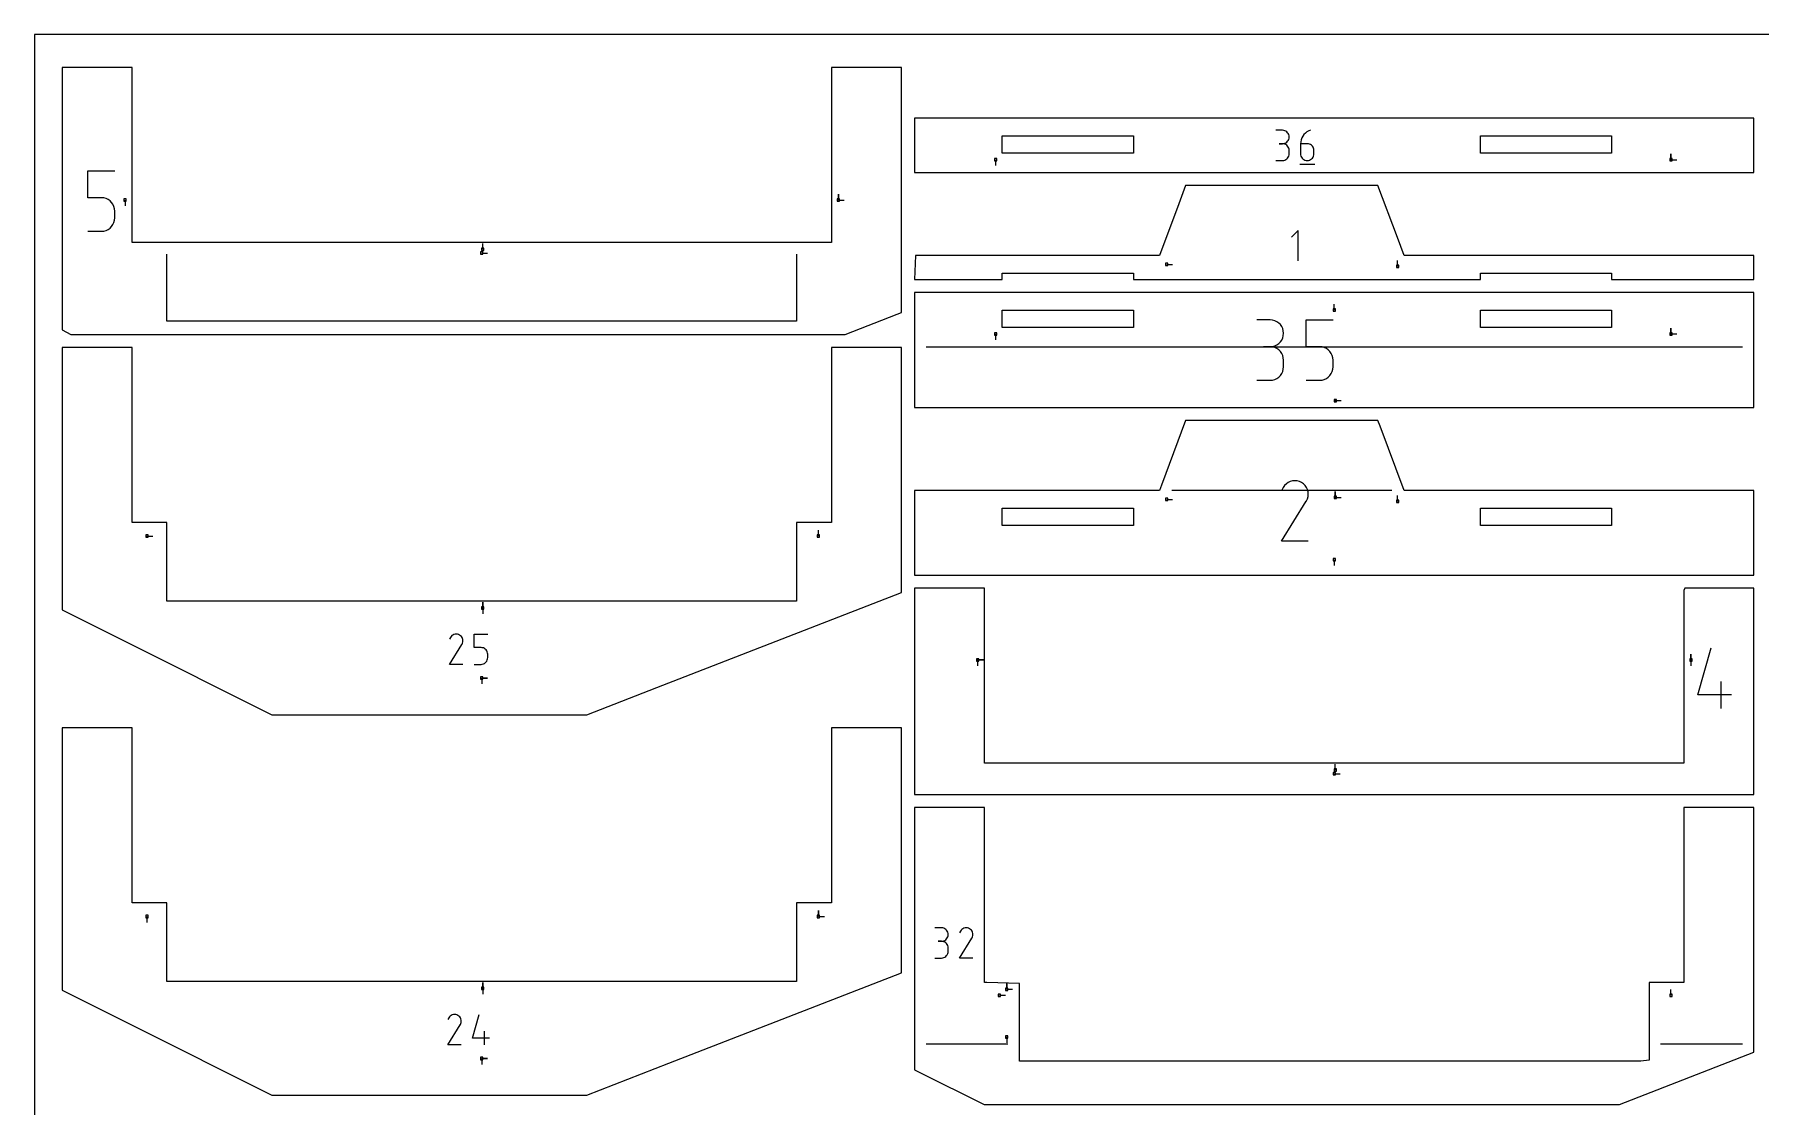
# Model space of a CAD drawing. Extents: x 0 to 800, y 0 to 1000.
# Drawn here: x 0 to 417.8, y 740.5 to 1000 of the extents above; entities that cross this region are included whole.
import ezdxf

# ---------------------------------------------------------------- set-up
doc = ezdxf.new("R2010")
doc.units = 0

msp = doc.modelspace()

# ---------------------------------------------------------------- linework, layer by layer
at = {"layer": 'annotation', "color": 1}
for p, q in [((302.11932, 976.821285), (300.49473, 976.821285)), ((302.11932, 973.572105), (301.305878, 973.572105)), ((301.305878, 973.572105), (302.11932, 973.572105)), ((302.411507, 976.795059), (302.11932, 976.821285)), ((302.11932, 973.572105), (302.411507, 973.598337)), ((302.411507, 973.545879), (302.11932, 973.572105)), ((302.11932, 973.572105), (302.11932, 973.572105)), ((302.686444, 976.71948), (302.411507, 976.795059)), ((302.411507, 973.598337), (302.686444, 973.673961)), ((302.686444, 973.470299), (302.411507, 973.545879)), ((302.939559, 976.599195), (302.686444, 976.71948)), ((302.686444, 973.673961), (302.939559, 973.794365)), ((303.16628, 976.438854), (302.939559, 976.599195)), ((302.939559, 973.794365), (303.16628, 973.954939)), ((303.362033, 976.243104), (303.16628, 976.438854)), ((303.16628, 973.954939), (303.362033, 974.151073)), ((303.522245, 976.016594), (303.362033, 976.243104)), ((303.362033, 974.151073), (303.522245, 974.378155)), ((303.642344, 975.763973), (303.522245, 976.016594)), ((303.522245, 974.378155), (303.642344, 974.631576)), ((303.717757, 975.489889), (303.642344, 975.763973)), ((303.642344, 974.631576), (303.717757, 974.906724)), ((303.743911, 975.198989), (303.717757, 975.489889)), ((303.717757, 974.906724), (303.743911, 975.198989)), ((303.743911, 975.198989), (303.743911, 975.198989)), ((306.523358, 974.066375), (306.487385, 973.571876)), ((306.487385, 973.571876), (306.487385, 971.140266)), ((308.111975, 973.571876), (306.487385, 973.571876)), ((306.628354, 974.541491), (306.523358, 974.066375)), ((306.797989, 974.991334), (306.628354, 974.541491)), ((307.027879, 975.410013), (306.797989, 974.991334)), ((307.313639, 975.791637), (307.027879, 975.410013)), ((307.650887, 976.130316), (307.313639, 975.791637)), ((308.035238, 976.420159), (307.650887, 976.130316)), ((308.462307, 976.655275), (308.035238, 976.420159)), ((308.404162, 973.5458), (308.111975, 973.571876)), ((308.679099, 973.470598), (308.404162, 973.5458)), ((308.927711, 976.829773), (308.462307, 976.655275)), ((308.927711, 976.829773), (308.927711, 976.829773)), ((232.648138, 969.704923), (232.648138, 968.276173)), ((300.49473, 969.51407), (302.11932, 969.51407)), ((302.11932, 969.51407), (302.411507, 969.540282)), ((302.11932, 969.51407), (302.11932, 969.51407)), ((302.411507, 969.540282), (302.686444, 969.615823)), ((302.939559, 973.350015), (302.686444, 973.470299)), ((302.686444, 969.615823), (302.939559, 969.736059)), ((303.16628, 973.189673), (302.939559, 973.350015)), ((302.939559, 969.736059), (303.16628, 969.896351)), ((303.362033, 972.993924), (303.16628, 973.189673)), ((303.16628, 969.896351), (303.362033, 970.092063)), ((303.522245, 972.767414), (303.362033, 972.993924)), ((303.362033, 970.092063), (303.522245, 970.318558)), ((303.642344, 972.514793), (303.522245, 972.767414)), ((303.522245, 970.318558), (303.642344, 970.571198)), ((303.717757, 972.240708), (303.642344, 972.514793)), ((303.642344, 970.571198), (303.717757, 970.845346)), ((303.743911, 971.949809), (303.717757, 972.240708)), ((303.717757, 970.845346), (303.743911, 971.136367)), ((303.743911, 971.136367), (303.743911, 971.949809)), ((303.743911, 971.949809), (303.743911, 971.949809)), ((306.487385, 971.140266), (306.487385, 971.140266)), ((306.487385, 971.140266), (306.513614, 970.848017)), ((306.513614, 970.848017), (306.589216, 970.572911)), ((306.589216, 970.572911), (306.70956, 970.319552)), ((306.70956, 970.319552), (306.870018, 970.092542)), ((306.870018, 970.092542), (307.06596, 969.896484)), ((307.06596, 969.896484), (307.292756, 969.735982)), ((307.292756, 969.735982), (307.545777, 969.615639)), ((307.545777, 969.615639), (307.820393, 969.540058)), ((307.820393, 969.540058), (308.111975, 969.513841)), ((308.111975, 969.513841), (308.404162, 969.540058)), ((308.111975, 969.513841), (308.111975, 969.513841)), ((308.404162, 969.540058), (308.679099, 969.615639)), ((308.932214, 973.350805), (308.679099, 973.470598)), ((308.679099, 969.615639), (308.932214, 969.735982)), ((309.158935, 973.190954), (308.932214, 973.350805)), ((308.932214, 969.735982), (309.158935, 969.896484)), ((309.354688, 972.995582), (309.158935, 973.190954)), ((309.158935, 969.896484), (309.354688, 970.092542)), ((309.5149, 972.769224), (309.354688, 972.995582)), ((309.354688, 970.092542), (309.5149, 970.319552)), ((309.634999, 972.516414), (309.5149, 972.769224)), ((309.5149, 970.319552), (309.634999, 970.572911)), ((309.710412, 972.241687), (309.634999, 972.516414)), ((309.634999, 970.572911), (309.710412, 970.848017)), ((309.736566, 971.949579), (309.710412, 972.241687)), ((309.710412, 970.848017), (309.736566, 971.140266)), ((309.736566, 971.140266), (309.736566, 971.949579)), ((309.736566, 971.949579), (309.736566, 971.949579)), ((396.160648, 969.704928), (396.160648, 971.133678)), ((396.160648, 969.704928), (396.160648, 971.133678)), ((396.160648, 971.133678), (396.160648, 969.704928)), ((396.160648, 969.704928), (397.589398, 969.704928)), ((12.932278, 960.505183), (12.932278, 967.020978)), ((12.932278, 967.020978), (19.430638, 967.020978)), ((306.28391, 968.59935), (309.941876, 968.59935)), ((194.601046, 959.943171), (194.601046, 961.371921)), ((194.601046, 959.943171), (194.601046, 961.371921)), ((194.601046, 961.371921), (194.601046, 959.943171)), ((16.181458, 960.505183), (12.932278, 960.505183)), ((16.764864, 960.453033), (16.181458, 960.505183)), ((17.314225, 960.302629), (16.764864, 960.453033)), ((17.820305, 960.063042), (17.314225, 960.302629)), ((18.273866, 959.743341), (17.820305, 960.063042)), ((18.665674, 959.352597), (18.273866, 959.743341)), ((18.986492, 958.899879), (18.665674, 959.352597)), ((19.227082, 958.394259), (18.986492, 958.899879)), ((19.37821, 957.844806), (19.227082, 958.394259)), ((19.430638, 957.260591), (19.37821, 957.844806)), ((19.430638, 955.641965), (19.430638, 957.260591)), ((19.430638, 957.260591), (19.430638, 957.260591)), ((21.933954, 959.943171), (21.933954, 958.514421)), ((194.601046, 959.943171), (196.029796, 959.943171)), ((17.313855, 952.592711), (17.819897, 952.833397)), ((17.819897, 952.833397), (18.273489, 953.1544)), ((18.273489, 953.1544), (18.665372, 953.546515)), ((18.665372, 953.546515), (18.986288, 954.000535)), ((18.986288, 954.000535), (19.226976, 954.507254)), ((19.226976, 954.507254), (19.37818, 955.057466)), ((19.37818, 955.057466), (19.430638, 955.641965)), ((12.932278, 952.389114), (16.181458, 952.389114)), ((16.181458, 952.389114), (16.764622, 952.441548)), ((16.181458, 952.389114), (16.181458, 952.389114)), ((16.764622, 952.441548), (17.313855, 952.592711)), ((108.505631, 947.992348), (108.505631, 949.421098)), ((305.92909, 952.562772), (304.302665, 950.935888)), ((305.92909, 945.24684), (305.92909, 952.562772)), ((32.067505, 931.209077), (32.067467, 946.859223)), ((108.267506, 947.105037), (109.696256, 947.105037)), ((184.467402, 946.859223), (184.467656, 930.609237)), ((274.081889, 944.35784), (275.510639, 944.35784)), ((329.961898, 943.88159), (329.961898, 945.31034)), ((314.642519, 933.298447), (314.642519, 934.727197)), ((32.067439, 930.609101), (32.067505, 931.209077)), ((36.867556, 930.609198), (32.067439, 930.609101)), ((184.467656, 930.609237), (36.867556, 930.609198)), ((299.122075, 930.937395), (295.872895, 930.937395)), ((299.706448, 930.884943), (299.122075, 930.937395)), ((300.256323, 930.733784), (299.706448, 930.884943)), ((300.762554, 930.493215), (300.256323, 930.733784)), ((301.215994, 930.172532), (300.762554, 930.493215)), ((301.6075, 929.781033), (301.215994, 930.172532)), ((301.927925, 929.328013), (301.6075, 929.781033)), ((302.168123, 928.822771), (301.927925, 929.328013)), ((302.318948, 928.274602), (302.168123, 928.822771)), ((302.371256, 927.692803), (302.318948, 928.274602)), ((302.318948, 927.108273), (302.371256, 927.692803)), ((302.371256, 927.692803), (302.371256, 927.692803)), ((307.858205, 924.438576), (307.858205, 930.954371)), ((307.858205, 930.954371), (314.356566, 930.954371)), ((396.160648, 927.521561), (396.160648, 928.950311)), ((396.160648, 927.521561), (396.160648, 928.950311)), ((396.160648, 928.950311), (396.160648, 927.521561)), ((215.842512, 924.426078), (232.466935, 924.425908)), ((232.466935, 924.425908), (235.976489, 924.425958)), ((232.648138, 927.521556), (232.648138, 926.092806)), ((235.976489, 924.425958), (265.88746, 924.425872)), ((265.88746, 924.425872), (345.030273, 924.425744)), ((299.122075, 924.439035), (297.495191, 924.439035)), ((297.495191, 924.439035), (299.122075, 924.439035)), ((299.122075, 924.439035), (299.706448, 924.4915)), ((299.706448, 924.386582), (299.122075, 924.439035)), ((299.122075, 924.439035), (299.122075, 924.439035)), ((299.706448, 924.4915), (300.256323, 924.642747)), ((300.256323, 924.235423), (299.706448, 924.386582)), ((300.256323, 924.642747), (300.762554, 924.883555)), ((300.762554, 923.994854), (300.256323, 924.235423)), ((300.762554, 924.883555), (301.215994, 925.204704)), ((301.215994, 923.674171), (300.762554, 923.994854)), ((301.215994, 925.204704), (301.6075, 925.596971)), ((301.6075, 923.282672), (301.215994, 923.674171)), ((301.6075, 925.596971), (301.927925, 926.051136)), ((301.927925, 926.051136), (302.168123, 926.557977)), ((302.168123, 926.557977), (302.318948, 927.108273)), ((311.107385, 924.438576), (307.858205, 924.438576)), ((311.690791, 924.386426), (311.107385, 924.438576)), ((312.240152, 924.236022), (311.690791, 924.386426)), ((312.746232, 923.996434), (312.240152, 924.236022)), ((313.199794, 923.676733), (312.746232, 923.996434)), ((313.591601, 923.285989), (313.199794, 923.676733)), ((345.030273, 924.425744), (349.443732, 924.425958)), ((349.443732, 924.425958), (379.354871, 924.42587)), ((379.354871, 924.42587), (384.932634, 924.426041)), ((384.932634, 924.426041), (413.442525, 924.426001)), ((396.160648, 927.521561), (397.589398, 927.521561)), ((301.927925, 922.829653), (301.6075, 923.282672)), ((302.168123, 922.32441), (301.927925, 922.829653)), ((302.318948, 921.776241), (302.168123, 922.32441)), ((302.371256, 921.194442), (302.318948, 921.776241)), ((302.318948, 918.985518), (302.371256, 919.567558)), ((302.371256, 919.567558), (302.371256, 921.194442)), ((302.371256, 921.194442), (302.371256, 921.194442)), ((313.912419, 922.833272), (313.591601, 923.285989)), ((314.153009, 922.327652), (313.912419, 922.833272)), ((314.304137, 921.778199), (314.153009, 922.327652)), ((314.304107, 918.990859), (314.356566, 919.575358)), ((314.356566, 921.193983), (314.304137, 921.778199)), ((314.356566, 919.575358), (314.356566, 921.193983)), ((314.356566, 921.193983), (314.356566, 921.193983)), ((295.872895, 916.322966), (299.122075, 916.322966)), ((299.122075, 916.322966), (299.706448, 916.375388)), ((299.122075, 916.322966), (299.122075, 916.322966)), ((299.706448, 916.375388), (300.256323, 916.526471)), ((300.256323, 916.526471), (300.762554, 916.766943)), ((300.762554, 916.766943), (301.215994, 917.087527)), ((301.215994, 917.087527), (301.6075, 917.478951)), ((301.6075, 917.478951), (301.927925, 917.93194)), ((301.927925, 917.93194), (302.168123, 918.43722)), ((302.168123, 918.43722), (302.318948, 918.985518)), ((307.858205, 916.322507), (311.107385, 916.322507)), ((311.107385, 916.322507), (311.69055, 916.37494)), ((311.107385, 916.322507), (311.107385, 916.322507)), ((311.69055, 916.37494), (312.239782, 916.526103)), ((312.239782, 916.526103), (312.745824, 916.76679)), ((312.745824, 916.76679), (313.199416, 917.087793)), ((313.199416, 917.087793), (313.591299, 917.479908)), ((313.591299, 917.479908), (313.912215, 917.933928)), ((313.912215, 917.933928), (314.152904, 918.440647)), ((314.152904, 918.440647), (314.304107, 918.990859)), ((314.880644, 911.392809), (316.309394, 911.392809)), ((302.301404, 890.360364), (301.874726, 889.541875)), ((302.640008, 890.840509), (302.301404, 890.360364)), ((303.046257, 891.241319), (302.640008, 890.840509)), ((303.507795, 891.559584), (303.046257, 891.241319)), ((304.012267, 891.792094), (303.507795, 891.559584)), ((304.547318, 891.935639), (304.012267, 891.792094)), ((305.100593, 891.98701), (304.547318, 891.935639)), ((305.659735, 891.942997), (305.100593, 891.98701)), ((306.21239, 891.800391), (305.659735, 891.942997)), ((306.746202, 891.555982), (306.21239, 891.800391)), ((307.22364, 891.216955), (306.746202, 891.555982)), ((306.746202, 891.555982), (306.746202, 891.555982)), ((307.62283, 890.810124), (307.22364, 891.216955)), ((307.940223, 890.347959), (307.62283, 890.810124)), ((308.172268, 889.842928), (307.940223, 890.347959)), ((274.081889, 887.474471), (275.510639, 887.474471)), ((328.585406, 889.617703), (275.299613, 889.617681)), ((301.86555, 877.355384), (307.870248, 887.022177)), ((307.870248, 887.022177), (307.877426, 887.03106)), ((307.870248, 887.022177), (307.870248, 887.022177)), ((307.877426, 887.03106), (307.88431, 887.040018)), ((307.88431, 887.040018), (307.890945, 887.049127)), ((307.890945, 887.049127), (307.897376, 887.058463)), ((307.897376, 887.058463), (307.903648, 887.068101)), ((307.903648, 887.068101), (307.909806, 887.078116)), ((307.909806, 887.078116), (307.915897, 887.088585)), ((307.915897, 887.088585), (307.921965, 887.099582)), ((307.921965, 887.099582), (307.928056, 887.111184)), ((307.928056, 887.111184), (308.175989, 887.643516)), ((307.928056, 887.111184), (307.928056, 887.111184)), ((308.315417, 889.3075), (308.172268, 889.842928)), ((308.175989, 887.643516), (308.320827, 888.195325)), ((308.36612, 888.754142), (308.315417, 889.3075)), ((308.320827, 888.195325), (308.36612, 888.754142)), ((314.880644, 887.950721), (314.880644, 889.379471)), ((314.880644, 887.950721), (314.880644, 889.379471)), ((314.880644, 889.379471), (314.880644, 887.950721)), ((314.880644, 887.950721), (316.309394, 887.950721)), ((329.961898, 886.998221), (329.961898, 888.426971)), ((27.225626, 878.601907), (28.654376, 878.601907)), ((189.785636, 878.601907), (189.785636, 880.030657)), ((308.363911, 877.355384), (301.86555, 877.355384)), ((314.642519, 872.883412), (314.642518, 871.454662)), ((108.505631, 861.192323), (108.505631, 862.621073)), ((108.505631, 861.192323), (108.505631, 862.621073)), ((108.505631, 862.621073), (108.505631, 861.192323)), ((108.505631, 861.192323), (108.505631, 859.763573)), ((100.470353, 847.556647), (103.472702, 852.390044)), ((100.688281, 854.059137), (100.474941, 853.649893)), ((100.857582, 854.29921), (100.688281, 854.059137)), ((101.060707, 854.499615), (100.857582, 854.29921)), ((101.291476, 854.658747), (101.060707, 854.499615)), ((101.543712, 854.775002), (101.291476, 854.658747)), ((101.811237, 854.846775), (101.543712, 854.775002)), ((102.087875, 854.87246), (101.811237, 854.846775)), ((102.367446, 854.850454), (102.087875, 854.87246)), ((102.643773, 854.779151), (102.367446, 854.850454)), ((102.91068, 854.656946), (102.643773, 854.779151)), ((103.149398, 854.487432), (102.91068, 854.656946)), ((102.91068, 854.656946), (102.91068, 854.656946)), ((103.348993, 854.284017), (103.149398, 854.487432)), ((103.50769, 854.052935), (103.348993, 854.284017)), ((103.472702, 852.390044), (103.476292, 852.394485)), ((103.472702, 852.390044), (103.472702, 852.390044)), ((103.476292, 852.394485), (103.479733, 852.398964)), ((103.479733, 852.398964), (103.483051, 852.403519)), ((103.483051, 852.403519), (103.486266, 852.408187)), ((103.486266, 852.408187), (103.489402, 852.413005)), ((103.489402, 852.413005), (103.492482, 852.418013)), ((103.492482, 852.418013), (103.495527, 852.423247)), ((103.495527, 852.423247), (103.498561, 852.428746)), ((103.498561, 852.428746), (103.501606, 852.434547)), ((103.501606, 852.434547), (103.625573, 852.700713)), ((103.501606, 852.434547), (103.501606, 852.434547)), ((103.623712, 853.800419), (103.50769, 854.052935)), ((103.695287, 853.532705), (103.623712, 853.800419)), ((103.625573, 852.700713), (103.697992, 852.976617)), ((103.720638, 853.256026), (103.695287, 853.532705)), ((103.697992, 852.976617), (103.720638, 853.256026)), ((106.46356, 851.614741), (106.46356, 854.872639)), ((106.46356, 854.872639), (109.712741, 854.872639)), ((108.088151, 851.614741), (106.46356, 851.614741)), ((108.379854, 851.588666), (108.088151, 851.614741)), ((108.654534, 851.513464), (108.379854, 851.588666)), ((108.907574, 851.39367), (108.654534, 851.513464)), ((109.134355, 851.23382), (108.907574, 851.39367)), ((109.330259, 851.038448), (109.134355, 851.23382)), ((109.330108, 848.135407), (109.490565, 848.362417)), ((109.490667, 850.812089), (109.330259, 851.038448)), ((109.490565, 848.362417), (109.61091, 848.615777)), ((109.610963, 850.559279), (109.490667, 850.812089)), ((109.61091, 848.615777), (109.686511, 848.890883)), ((109.686527, 850.284553), (109.610963, 850.559279)), ((109.686511, 848.890883), (109.712741, 849.183132)), ((109.712741, 849.992445), (109.686527, 850.284553)), ((109.712741, 849.183132), (109.712741, 849.992445)), ((109.712741, 849.992445), (109.712741, 849.992445)), ((228.308967, 848.618191), (229.737717, 848.618191)), ((228.308967, 848.618191), (229.737717, 848.618191)), ((229.737717, 848.618191), (228.308967, 848.618191)), ((228.308967, 848.618191), (228.308967, 847.189441)), ((400.976058, 848.618191), (400.976058, 850.046941)), ((400.976058, 848.618191), (400.976058, 850.046941)), ((400.976058, 850.046941), (400.976058, 848.618191)), ((400.976058, 848.618191), (400.976058, 847.189441)), ((402.662733, 840.142302), (405.907325, 851.521315)), ((103.719534, 847.556647), (100.470353, 847.556647)), ((106.46356, 847.556707), (108.088151, 847.556707)), ((108.088151, 847.556707), (108.379733, 847.582923)), ((108.088151, 847.556707), (108.088151, 847.556707)), ((108.267506, 844.23253), (109.696256, 844.23253)), ((108.267506, 844.23253), (109.696256, 844.23253)), ((109.696256, 844.23253), (108.267506, 844.23253)), ((108.267506, 844.23253), (108.267506, 842.80378)), ((108.379733, 847.582923), (108.654349, 847.658505)), ((108.654349, 847.658505), (108.90737, 847.778848)), ((108.90737, 847.778848), (109.134166, 847.93935)), ((109.134166, 847.93935), (109.330108, 848.135407)), ((410.78706, 840.142302), (402.662733, 840.142302)), ((408.35178, 836.889451), (408.35178, 843.387812)), ((314.880643, 821.967367), (314.880643, 823.396116)), ((314.642518, 821.080056), (316.071268, 821.080056)), ((27.225626, 786.526903), (27.225626, 785.098153)), ((189.785636, 786.526903), (189.785636, 787.955653)), ((189.785636, 786.526903), (189.785636, 787.955653)), ((189.785636, 787.955653), (189.785636, 786.526903)), ((189.785636, 786.526903), (191.214386, 786.526903)), ((219.560508, 783.779839), (217.935918, 783.779839)), ((219.852695, 783.753613), (219.560508, 783.779839)), ((220.127632, 783.678034), (219.852695, 783.753613)), ((220.380747, 783.557749), (220.127632, 783.678034)), ((220.607468, 783.397408), (220.380747, 783.557749)), ((220.80322, 783.201658), (220.607468, 783.397408)), ((220.963433, 782.975148), (220.80322, 783.201658)), ((221.083532, 782.722527), (220.963433, 782.975148)), ((220.963433, 781.336709), (221.083532, 781.59013)), ((221.158945, 782.448442), (221.083532, 782.722527)), ((221.083532, 781.59013), (221.158945, 781.865278)), ((221.185098, 782.157543), (221.158945, 782.448442)), ((221.158945, 781.865278), (221.185098, 782.157543)), ((221.185098, 782.157543), (221.185098, 782.157543)), ((224.147052, 782.974825), (223.933713, 782.565581)), ((224.316354, 783.214898), (224.147052, 782.974825)), ((224.519479, 783.415303), (224.316354, 783.214898)), ((224.750248, 783.574435), (224.519479, 783.415303)), ((225.002484, 783.69069), (224.750248, 783.574435)), ((225.270009, 783.762463), (225.002484, 783.69069)), ((225.546646, 783.788149), (225.270009, 783.762463)), ((225.826218, 783.766142), (225.546646, 783.788149)), ((226.102545, 783.694839), (225.826218, 783.766142)), ((226.369451, 783.572634), (226.102545, 783.694839)), ((226.60817, 783.403121), (226.369451, 783.572634)), ((226.369451, 783.572634), (226.369451, 783.572634)), ((226.807765, 783.199706), (226.60817, 783.403121)), ((226.966461, 782.968623), (226.807765, 783.199706)), ((226.954299, 781.338936), (226.957333, 781.344435)), ((226.957333, 781.344435), (226.960378, 781.350235)), ((226.960378, 781.350235), (227.084345, 781.616401)), ((226.960378, 781.350235), (226.960378, 781.350235)), ((227.082484, 782.716108), (226.966461, 782.968623)), ((227.154059, 782.448393), (227.082484, 782.716108)), ((227.084345, 781.616401), (227.156764, 781.892306)), ((227.17941, 782.171715), (227.154059, 782.448393)), ((227.156764, 781.892306), (227.17941, 782.171715)), ((219.560508, 780.530659), (218.747066, 780.530659)), ((218.747066, 780.530659), (219.560508, 780.530659)), ((219.560508, 780.530659), (219.852695, 780.556891)), ((219.852695, 780.504433), (219.560508, 780.530659)), ((219.560508, 780.530659), (219.560508, 780.530659)), ((219.852695, 780.556891), (220.127632, 780.632515)), ((220.127632, 780.428853), (219.852695, 780.504433)), ((220.127632, 780.632515), (220.380747, 780.752919)), ((220.380747, 780.308569), (220.127632, 780.428853)), ((220.380747, 780.752919), (220.607468, 780.913493)), ((220.607468, 780.148227), (220.380747, 780.308569)), ((220.607468, 780.913493), (220.80322, 781.109627)), ((220.80322, 779.952478), (220.607468, 780.148227)), ((220.80322, 781.109627), (220.963433, 781.336709)), ((220.963433, 779.725968), (220.80322, 779.952478)), ((220.80322, 777.050617), (220.963433, 777.277111)), ((221.083532, 779.473347), (220.963433, 779.725968)), ((220.963433, 777.277111), (221.083532, 777.529752)), ((221.158945, 779.199262), (221.083532, 779.473347)), ((221.083532, 777.529752), (221.158945, 777.8039)), ((221.185098, 778.908363), (221.158945, 779.199262)), ((221.158945, 777.8039), (221.185098, 778.094921)), ((221.185098, 778.094921), (221.185098, 778.908363)), ((221.185098, 778.908363), (221.185098, 778.908363)), ((223.929125, 776.472336), (226.931474, 781.305732)), ((226.931474, 781.305732), (226.935063, 781.310173)), ((226.931474, 781.305732), (226.931474, 781.305732)), ((226.935063, 781.310173), (226.938505, 781.314653)), ((226.938505, 781.314653), (226.941823, 781.319207)), ((226.941823, 781.319207), (226.945038, 781.323875)), ((226.945038, 781.323875), (226.948174, 781.328694)), ((226.948174, 781.328694), (226.951253, 781.333702)), ((226.951253, 781.333702), (226.954299, 781.338936)), ((217.935918, 776.472624), (219.560508, 776.472624)), ((219.560508, 776.472624), (219.852695, 776.498835)), ((219.560508, 776.472624), (219.560508, 776.472624)), ((219.852695, 776.498835), (220.127632, 776.574377)), ((220.127632, 776.574377), (220.380747, 776.694613)), ((220.380747, 776.694613), (220.607468, 776.854905)), ((220.607468, 776.854905), (220.80322, 777.050617)), ((227.178305, 776.472336), (223.929125, 776.472336)), ((108.505631, 769.11732), (108.505631, 770.54607)), ((108.505631, 769.11732), (108.505631, 770.54607)), ((108.505631, 770.54607), (108.505631, 769.11732)), ((108.505631, 769.11732), (108.505631, 767.68857)), ((235.346888, 768.917343), (235.346888, 770.346093)), ((235.346888, 768.917343), (235.346888, 770.346093)), ((235.346888, 770.346093), (235.346888, 768.917343)), ((235.346888, 768.917343), (236.775638, 768.917343)), ((396.160649, 767.461923), (396.160649, 768.890673)), ((233.600639, 767.461923), (235.029389, 767.461923)), ((100.281789, 761.984134), (100.06845, 761.574889)), ((100.451091, 762.224206), (100.281789, 761.984134)), ((100.654215, 762.424611), (100.451091, 762.224206)), ((100.884984, 762.583744), (100.654215, 762.424611)), ((101.13722, 762.699999), (100.884984, 762.583744)), ((101.404746, 762.771771), (101.13722, 762.699999)), ((101.681383, 762.797457), (101.404746, 762.771771)), ((101.960954, 762.77545), (101.681383, 762.797457)), ((102.237282, 762.704147), (101.960954, 762.77545)), ((102.504188, 762.581942), (102.237282, 762.704147)), ((102.742907, 762.412429), (102.504188, 762.581942)), ((102.504188, 762.581942), (102.504188, 762.581942)), ((102.942502, 762.209014), (102.742907, 762.412429)), ((103.101198, 761.977931), (102.942502, 762.209014)), ((103.095115, 760.359543), (103.219081, 760.62571)), ((103.217221, 761.725416), (103.101198, 761.977931)), ((103.288795, 761.457702), (103.217221, 761.725416)), ((103.219081, 760.62571), (103.2915, 760.901614)), ((103.314147, 761.181023), (103.288795, 761.457702)), ((103.2915, 760.901614), (103.314147, 761.181023)), ((106.057069, 757.108129), (107.679365, 762.797635)), ((100.063862, 755.481644), (103.066211, 760.31504)), ((103.066211, 760.31504), (103.0698, 760.319482)), ((103.066211, 760.31504), (103.066211, 760.31504)), ((103.0698, 760.319482), (103.073242, 760.323961)), ((103.073242, 760.323961), (103.076559, 760.328515)), ((103.076559, 760.328515), (103.079774, 760.333183)), ((103.079774, 760.333183), (103.08291, 760.338002)), ((103.08291, 760.338002), (103.08599, 760.34301)), ((103.08599, 760.34301), (103.089035, 760.348244)), ((103.089035, 760.348244), (103.092069, 760.353743)), ((103.092069, 760.353743), (103.095115, 760.359543)), ((103.095115, 760.359543), (103.095115, 760.359543)), ((110.119232, 757.108129), (106.057069, 757.108129)), ((108.901593, 755.481703), (108.901593, 758.730884)), ((235.346888, 757.359412), (235.346887, 755.930662)), ((103.313042, 755.481644), (100.063862, 755.481644)), ((108.267506, 752.157527), (109.696256, 752.157527)), ((108.267506, 752.157527), (109.696256, 752.157527)), ((109.696256, 752.157527), (108.267506, 752.157527)), ((108.267506, 752.157527), (108.267506, 750.728777)), ((215.842513, 755.692676), (235.642512, 755.692674)), ((393.642525, 755.692646), (413.442525, 755.692694))]:
    msp.add_line(p, q, dxfattribs=at)
at = {"layer": 'boundary', "color": 5}
for p, q in [((8.903863, 991.992559), (6.6675, 991.992558)), ((6.6675, 991.992558), (6.6675, 928.637826)), ((23.600829, 991.992559), (8.903863, 991.992559)), ((23.600829, 990.075891), (23.600829, 991.992559)), ((193.631141, 991.992559), (192.934171, 991.992558)), ((192.934171, 991.992558), (192.934171, 990.075891)), ((209.867512, 991.992559), (193.631141, 991.992559)), ((209.867512, 933.389432), (209.867512, 991.992559)), ((23.600829, 949.659223), (23.600829, 990.075891)), ((192.934171, 990.075891), (192.934171, 949.659223)), ((213.042513, 979.734316), (213.042512, 977.960667)), ((213.042512, 977.960667), (213.042512, 966.609311)), ((218.042512, 979.734316), (213.042513, 979.734316)), ((268.042527, 979.734316), (218.042512, 979.734316)), ((411.242521, 979.734316), (268.042527, 979.734316)), ((416.242525, 979.734316), (411.242521, 979.734316)), ((416.242525, 978.093691), (416.242525, 979.734316)), ((416.242525, 966.609311), (416.242525, 978.093691)), ((213.042512, 966.609311), (232.467033, 966.609298)), ((232.467033, 966.609298), (235.976386, 966.609299)), ((235.976386, 966.609299), (265.88757, 966.609299)), ((265.88757, 966.609299), (345.030451, 966.609299)), ((345.030451, 966.609299), (349.443624, 966.609299)), ((349.443624, 966.609299), (379.354801, 966.609299)), ((379.354801, 966.609299), (384.932547, 966.609298)), ((384.932547, 966.609298), (416.242525, 966.609311)), ((278.65918, 963.434298), (277.00918, 959.034297)), ((290.759184, 963.434298), (278.65918, 963.434298)), ((325.225848, 963.434298), (290.759184, 963.434298)), ((329.925848, 950.900966), (325.225848, 963.434298)), ((277.00918, 959.034297), (272.30918, 946.500965)), ((31.267506, 949.659223), (23.600829, 949.659223)), ((169.267622, 949.659223), (31.267506, 949.659223)), ((185.267505, 949.659223), (169.267622, 949.659223)), ((192.934171, 949.659223), (185.267505, 949.659223)), ((331.575848, 946.500965), (329.925848, 950.900966)), ((213.242513, 946.500965), (213.042513, 940.725963)), ((215.242513, 946.500965), (213.242513, 946.500965)), ((266.809178, 946.500965), (215.242513, 946.500965)), ((272.30918, 946.500965), (266.809178, 946.500965)), ((340.37585, 946.500965), (331.575848, 946.500965)), ((414.042523, 946.500965), (340.37585, 946.500965)), ((416.242524, 946.500965), (414.042523, 946.500965)), ((416.242525, 940.725963), (416.242524, 946.500965)), ((213.042513, 940.725963), (227.516946, 940.725953)), ((227.516946, 940.725953), (234.263286, 940.725949)), ((234.263286, 940.725949), (234.263286, 942.267633)), ((234.263286, 942.267633), (264.796174, 942.267633)), ((264.796174, 942.267633), (266.013292, 942.267633)), ((266.013292, 942.267633), (266.013292, 940.725949)), ((266.013292, 940.725949), (268.014831, 940.725954)), ((268.014831, 940.725954), (286.85642, 940.725953)), ((286.85642, 940.725953), (344.15745, 940.725953)), ((344.15745, 940.725953), (350.021567, 940.725949)), ((350.021567, 940.725949), (350.021566, 942.267633)), ((350.021566, 942.267633), (380.554449, 942.267633)), ((380.554449, 942.267633), (381.771567, 942.267633)), ((381.771567, 942.267633), (381.771567, 940.725949)), ((381.771567, 940.725949), (392.7303, 940.725953)), ((392.7303, 940.725953), (416.242525, 940.725963)), ((213.042513, 937.550949), (213.042512, 933.790813)), ((223.642512, 937.550949), (213.042513, 937.550949)), ((329.642543, 937.550949), (223.642512, 937.550949)), ((405.642517, 937.550949), (329.642543, 937.550949)), ((415.278888, 937.550949), (405.642517, 937.550949)), ((416.242525, 937.550949), (415.278888, 937.550949)), ((416.242525, 934.072824), (416.242525, 937.550949)), ((196.217467, 927.417538), (208.817508, 932.317553)), ((208.817508, 932.317553), (209.867512, 932.725888)), ((209.867512, 932.725888), (209.867512, 933.389432)), ((213.042512, 933.790813), (213.042512, 909.725938)), ((416.242525, 909.725938), (416.242525, 934.072824)), ((6.6675, 928.637826), (6.6675, 928.492552)), ((6.6675, 928.492552), (8.817538, 927.417533)), ((19.085679, 924.242533), (6.6675, 924.242533)), ((6.6675, 924.242533), (6.6675, 900.617532)), ((8.817538, 927.417533), (48.522024, 927.417548)), ((23.600829, 924.242533), (19.085679, 924.242533)), ((23.60083, 894.325866), (23.600829, 924.242533)), ((48.522024, 927.417548), (58.123996, 927.417548)), ((58.123996, 927.417548), (83.530137, 927.417547)), ((83.530137, 927.417547), (136.685412, 927.417547)), ((136.685412, 927.417547), (146.287382, 927.417548)), ((146.287382, 927.417548), (196.217467, 927.417538)), ((203.812964, 924.242533), (192.934171, 924.242533)), ((192.934171, 924.242533), (192.934171, 894.325866)), ((209.867512, 924.242533), (203.812964, 924.242533)), ((209.867512, 902.389408), (209.867512, 924.242533)), ((213.042512, 909.725938), (226.798734, 909.725929)), ((226.798734, 909.725929), (241.382287, 909.725934)), ((241.382287, 909.725934), (265.490838, 909.725934)), ((265.490838, 909.725934), (329.280364, 909.725934)), ((329.280364, 909.725934), (347.619853, 909.725934)), ((347.619853, 909.725934), (371.7284, 909.725934)), ((371.7284, 909.725934), (394.907411, 909.725929)), ((394.907411, 909.725929), (416.242525, 909.725938)), ((278.65918, 906.550929), (272.809179, 890.950926)), ((321.559191, 906.550928), (278.65918, 906.550929)), ((325.225848, 906.550929), (321.559191, 906.550928)), ((325.725847, 905.217599), (325.225848, 906.550929)), ((331.575848, 889.617596), (325.725847, 905.217599)), ((6.6675, 900.617532), (6.6675, 860.742527)), ((209.867512, 864.975862), (209.867512, 902.389408)), ((23.600829, 881.909198), (23.60083, 894.325866)), ((192.934171, 894.325866), (192.934171, 881.909198)), ((272.809179, 890.950926), (272.30918, 889.617596)), ((213.042513, 889.617596), (213.042512, 869.142588)), ((213.751603, 889.617596), (213.042513, 889.617596)), ((220.842512, 889.617596), (213.751603, 889.617596)), ((252.809173, 889.617596), (220.842512, 889.617596)), ((272.30918, 889.617596), (252.809173, 889.617596)), ((362.775856, 889.617596), (331.575848, 889.617596)), ((408.442519, 889.617596), (362.775856, 889.617596)), ((416.242525, 889.617596), (408.442519, 889.617596)), ((416.242525, 869.142588), (416.242525, 889.617596)), ((26.214866, 881.909198), (23.600829, 881.909198)), ((32.0675, 881.909198), (26.214866, 881.909198)), ((32.0675, 876.759198), (32.0675, 881.909198)), ((190.320138, 881.909198), (184.467512, 881.909198)), ((184.467512, 881.909198), (184.467512, 868.009198)), ((192.934171, 881.909198), (190.320138, 881.909198)), ((32.0675, 862.859198), (32.0675, 876.759198)), ((213.042512, 869.142588), (229.632884, 869.142577)), ((229.632884, 869.142577), (238.679336, 869.14258)), ((238.679336, 869.14258), (265.689204, 869.14258)), ((265.689204, 869.14258), (337.155407, 869.14258)), ((337.155407, 869.14258), (348.531738, 869.14258)), ((348.531738, 869.14258), (375.541601, 869.14258)), ((375.541601, 869.14258), (389.919979, 869.142577)), ((389.919979, 869.142577), (416.242525, 869.142588)), ((150.663661, 841.952145), (209.867512, 864.975862)), ((184.467512, 868.009198), (184.467512, 862.859198)), ((213.042513, 865.967577), (213.042512, 816.092557)), ((214.769785, 865.967577), (213.042513, 865.967577)), ((229.975842, 865.967577), (214.769785, 865.967577)), ((229.975842, 865.450909), (229.975842, 865.967577)), ((229.975842, 823.634242), (229.975842, 865.450909)), ((399.497063, 865.967577), (399.309183, 865.450909)), ((399.309183, 865.450909), (399.309183, 823.634242)), ((416.242524, 865.967577), (399.497063, 865.967577)), ((416.242525, 816.092557), (416.242524, 865.967577)), ((6.6675, 860.742527), (21.510835, 853.320861)), ((143.267506, 862.859198), (32.0675, 862.859198)), ((184.467512, 862.859198), (143.267506, 862.859198)), ((21.510835, 853.320861), (57.4675, 835.34253)), ((133.667506, 835.34253), (150.663661, 841.952145)), ((18.576588, 832.16753), (6.6675, 832.16753)), ((6.6675, 832.16753), (6.6675, 806.556042)), ((23.600829, 832.16753), (18.576588, 832.16753)), ((23.60083, 803.650862), (23.600829, 832.16753)), ((57.4675, 835.34253), (75.880002, 835.34253)), ((75.880002, 835.34253), (133.667506, 835.34253)), ((203.303873, 832.16753), (192.934171, 832.16753)), ((192.934171, 832.16753), (192.934171, 803.650862)), ((209.867512, 832.16753), (203.303873, 832.16753)), ((209.867512, 808.476904), (209.867512, 832.16753)), ((232.042514, 823.634242), (229.975842, 823.634242)), ((269.242599, 823.634242), (232.042514, 823.634242)), ((397.242514, 823.634242), (269.242599, 823.634242)), ((399.309183, 823.634242), (397.242514, 823.634242)), ((213.042512, 816.092557), (218.296286, 816.092553)), ((218.296286, 816.092553), (249.491137, 816.092564)), ((249.491137, 816.092564), (264.89574, 816.092564)), ((264.89574, 816.092564), (305.655235, 816.092564)), ((305.655235, 816.092564), (344.884196, 816.092564)), ((344.884196, 816.092564), (360.288797, 816.092564)), ((360.288797, 816.092564), (409.869708, 816.092555)), ((409.869708, 816.092555), (416.242525, 816.092557)), ((229.024327, 812.917553), (213.042512, 812.917553)), ((213.042512, 812.917553), (213.042513, 803.197958)), ((229.975842, 812.917553), (229.024327, 812.917553)), ((229.975842, 773.200885), (229.975842, 812.917553)), ((413.751615, 812.917553), (399.309183, 812.917553)), ((399.309183, 812.917553), (399.309183, 773.200885)), ((416.242525, 812.917553), (413.751615, 812.917553)), ((416.242524, 803.926928), (416.242525, 812.917553)), ((6.6675, 806.556042), (6.6675, 768.667524)), ((209.867512, 772.900859), (209.867512, 808.476904)), ((23.600829, 789.834194), (23.60083, 803.650862)), ((192.934171, 803.650862), (192.934171, 789.834194)), ((213.042513, 803.197958), (213.042513, 749.417547)), ((416.242525, 753.650883), (416.242524, 803.926928)), ((26.509602, 789.834194), (23.600829, 789.834194)), ((32.0675, 789.834195), (26.509602, 789.834194)), ((32.0675, 783.984194), (32.0675, 789.834195)), ((190.025402, 789.834195), (184.467512, 789.834194)), ((184.467512, 789.834194), (184.467512, 776.634195)), ((192.934171, 789.834194), (190.025402, 789.834195)), ((32.0675, 770.784195), (32.0675, 783.984194)), ((184.467512, 776.634195), (184.467512, 770.784194)), ((229.975842, 770.584218), (229.975842, 773.200885)), ((399.309183, 773.200885), (399.309183, 770.584218)), ((137.667506, 770.784195), (32.0675, 770.784195)), ((184.467512, 770.784194), (137.667506, 770.784195)), ((153.571353, 751.007911), (209.867512, 772.900859)), ((230.526719, 770.584218), (229.975842, 770.584218)), ((238.442513, 770.334217), (230.526719, 770.584218)), ((238.442512, 751.534218), (238.442513, 770.334217)), ((398.758306, 770.584218), (390.842525, 770.584218)), ((390.842525, 770.584218), (390.842525, 751.784219)), ((399.309183, 770.584218), (398.758306, 770.584218)), ((6.6675, 768.667524), (23.470835, 760.265858)), ((23.470835, 760.265858), (57.4675, 743.267527)), ((383.692488, 740.992536), (416.242525, 753.650883)), ((133.667506, 743.267527), (153.571353, 751.007911)), ((213.042513, 749.417547), (214.165849, 748.855879)), ((214.165849, 748.855879), (229.892542, 740.992533)), ((388.842519, 751.534218), (238.442512, 751.534218)), ((390.842525, 751.784219), (388.842519, 751.534218)), ((57.4675, 743.267527), (79.030002, 743.267527)), ((79.030002, 743.267527), (133.667506, 743.267527)), ((229.892542, 740.992533), (257.599987, 740.992543)), ((257.599987, 740.992543), (264.300643, 740.992543)), ((264.300643, 740.992543), (282.030106, 740.992543)), ((282.030106, 740.992543), (342.148539, 740.992543)), ((342.148539, 740.992543), (348.849194, 740.992543)), ((348.849194, 740.992543), (383.692488, 740.992536))]:
    msp.add_line(p, q, dxfattribs=at)
at = {"layer": 'frame', "color": 5}
for p, q in [((800, 1000), (0, 1000)), ((0, 1000), (0, 0))]:
    msp.add_line(p, q, dxfattribs=at)
at = {"layer": 'hole', "color": 5}
for p, q in [((234.263286, 971.81569), (234.263286, 975.500984)), ((234.263286, 975.500984), (258.993542, 975.500984)), ((258.993542, 975.500984), (266.013292, 975.500984)), ((266.013292, 975.500984), (266.013292, 971.81569)), ((350.021567, 971.81569), (350.021567, 975.500984)), ((350.021567, 975.500984), (357.041315, 975.500984)), ((357.041315, 975.500984), (381.771567, 975.500984)), ((381.771567, 975.500984), (381.771567, 971.81569)), ((232.933888, 969.990673), (232.362388, 969.990673)), ((232.362388, 969.990673), (232.362388, 969.419173)), ((232.362388, 969.419173), (232.933888, 969.419173)), ((232.933888, 969.419173), (232.933888, 969.990673)), ((234.263286, 971.267648), (234.263286, 971.81569)), ((238.373595, 971.267648), (234.263286, 971.267648)), ((266.013292, 971.267648), (238.373595, 971.267648)), ((266.013292, 971.81569), (266.013292, 971.267648)), ((350.021567, 971.267649), (350.021567, 971.81569)), ((354.131874, 971.267649), (350.021567, 971.267649)), ((381.771566, 971.267648), (354.131874, 971.267649)), ((381.771567, 971.81569), (381.771566, 971.267648)), ((396.446398, 969.990678), (395.874898, 969.990678)), ((395.874898, 969.990678), (395.874898, 969.419178)), ((395.874898, 969.419178), (396.446398, 969.419178)), ((396.446398, 969.419178), (396.446398, 969.990678)), ((22.219704, 960.228921), (21.648204, 960.228921)), ((21.648204, 960.228921), (21.648204, 959.657421)), ((21.648204, 959.657421), (22.219704, 959.657421)), ((22.219704, 959.657421), (22.219704, 960.228921)), ((194.886796, 960.228921), (194.315296, 960.228921)), ((194.315296, 960.228921), (194.315296, 959.657421)), ((194.315296, 959.657421), (194.886796, 959.657421)), ((194.886796, 959.657421), (194.886796, 960.228921)), ((108.553256, 947.390787), (107.981756, 947.390787)), ((107.981756, 947.390787), (107.981756, 946.819287)), ((107.981756, 946.819287), (108.553256, 946.819287)), ((108.791381, 948.278098), (108.219881, 948.278098)), ((108.219881, 948.278098), (108.219881, 947.706598)), ((108.219881, 947.706598), (108.791381, 947.706598)), ((108.553256, 946.819287), (108.553256, 947.390787)), ((108.791381, 947.706598), (108.791381, 948.278098)), ((274.367639, 944.64359), (273.796139, 944.64359)), ((273.796139, 944.64359), (273.796139, 944.07209)), ((274.367639, 944.07209), (274.367639, 944.64359)), ((273.796139, 944.07209), (274.367639, 944.07209)), ((330.247648, 944.16734), (329.676148, 944.16734)), ((329.676148, 944.16734), (329.676148, 943.59584)), ((329.676148, 943.59584), (330.247648, 943.59584)), ((330.247648, 943.59584), (330.247648, 944.16734)), ((234.263286, 931.361735), (234.263286, 933.317617)), ((234.263286, 933.317617), (247.388278, 933.317617)), ((247.388278, 933.317617), (266.013292, 933.317617)), ((266.013292, 933.317617), (266.013292, 931.361735)), ((314.928269, 933.584197), (314.356769, 933.584197)), ((314.356769, 933.584197), (314.356769, 933.012697)), ((314.356769, 933.012697), (314.928269, 933.012697)), ((314.928269, 933.012697), (314.928269, 933.584197)), ((350.021567, 931.361735), (350.021567, 933.317617)), ((350.021567, 933.317617), (368.646577, 933.317617)), ((368.646577, 933.317617), (381.771567, 933.317617)), ((381.771567, 933.317617), (381.771567, 931.361735)), ((232.933888, 927.807306), (232.362388, 927.807306)), ((232.362388, 927.807306), (232.362388, 927.235806)), ((232.933888, 927.235806), (232.933888, 927.807306)), ((234.263286, 929.084281), (234.263286, 931.361735)), ((251.344183, 929.084281), (234.263286, 929.084281)), ((266.013292, 929.084281), (251.344183, 929.084281)), ((266.013292, 931.361735), (266.013292, 929.084281)), ((350.021567, 929.084281), (350.021567, 931.361735)), ((367.102461, 929.084281), (350.021567, 929.084281)), ((381.771566, 929.084281), (367.102461, 929.084281)), ((381.771567, 931.361735), (381.771566, 929.084281)), ((396.446398, 927.807311), (395.874898, 927.807311)), ((395.874898, 927.807311), (395.874898, 927.235811)), ((396.446398, 927.235811), (396.446398, 927.807311)), ((232.362388, 927.235806), (232.933888, 927.235806)), ((395.874898, 927.235811), (396.446398, 927.235811)), ((315.166394, 911.678559), (314.594894, 911.678559)), ((314.594894, 911.678559), (314.594894, 911.107059)), ((314.594894, 911.107059), (315.166394, 911.107059)), ((315.166394, 911.107059), (315.166394, 911.678559)), ((274.367639, 887.760221), (273.796139, 887.760221)), ((273.796139, 887.760221), (273.796139, 887.188721)), ((273.796139, 887.188721), (274.367639, 887.188721)), ((274.367639, 887.188721), (274.367639, 887.760221)), ((315.166394, 888.236471), (314.594894, 888.236471)), ((314.594894, 888.236471), (314.594894, 887.664971)), ((314.594894, 887.664971), (315.166394, 887.664971)), ((315.166394, 887.664971), (315.166394, 888.236471)), ((330.247648, 887.283971), (329.676148, 887.283971)), ((329.676148, 887.283971), (329.676148, 886.712471)), ((329.676148, 886.712471), (330.247648, 886.712471)), ((330.247648, 886.712471), (330.247648, 887.283971)), ((234.263286, 882.563676), (234.263286, 885.384264)), ((234.263286, 885.384264), (253.19091, 885.384264)), ((234.263286, 881.150928), (234.263286, 882.563676)), ((253.19091, 885.384264), (266.013292, 885.384264)), ((266.013292, 885.384264), (266.013292, 882.563676)), ((266.013292, 882.563676), (266.013292, 881.150928)), ((350.021566, 882.563676), (350.021567, 885.384264)), ((350.021567, 881.150928), (350.021566, 882.563676)), ((350.021567, 885.384264), (368.949187, 885.384264)), ((368.949187, 885.384264), (381.771566, 885.384264)), ((381.771566, 885.384264), (381.771567, 882.563676)), ((381.771567, 882.563676), (381.771567, 881.150928)), ((27.511376, 878.887657), (26.939876, 878.887657)), ((26.939876, 878.887657), (26.939876, 878.316157)), ((26.939876, 878.316157), (27.511376, 878.316157)), ((27.511376, 878.316157), (27.511376, 878.887657)), ((190.071386, 878.887657), (189.499886, 878.887657)), ((189.499886, 878.887657), (189.499886, 878.316157)), ((189.499886, 878.316157), (190.071386, 878.316157)), ((190.071386, 878.316157), (190.071386, 878.887657)), ((255.417689, 881.150928), (234.263286, 881.150928)), ((266.013292, 881.150928), (255.417689, 881.150928)), ((371.175966, 881.150928), (350.021567, 881.150928)), ((381.771567, 881.150928), (371.175966, 881.150928)), ((314.928269, 873.169162), (314.356769, 873.169162)), ((314.356769, 873.169162), (314.356769, 872.597662)), ((314.356769, 872.597662), (314.928269, 872.597662)), ((314.928269, 872.597662), (314.928269, 873.169162)), ((108.791381, 861.478073), (108.219881, 861.478073)), ((108.219881, 861.478073), (108.219881, 860.906573)), ((108.219881, 860.906573), (108.791381, 860.906573)), ((108.791381, 860.906573), (108.791381, 861.478073)), ((228.594717, 848.903941), (228.023217, 848.903941)), ((228.023217, 848.903941), (228.023217, 848.332441)), ((228.023217, 848.332441), (228.594717, 848.332441)), ((228.594717, 848.332441), (228.594717, 848.903941)), ((401.261808, 848.903941), (400.690308, 848.903941)), ((400.690308, 848.903941), (400.690308, 848.332441)), ((400.690308, 848.332441), (401.261808, 848.332441)), ((401.261808, 848.332441), (401.261808, 848.903941)), ((108.553256, 844.51828), (107.981756, 844.51828)), ((107.981756, 844.51828), (107.981756, 843.94678)), ((108.553256, 843.94678), (108.553256, 844.51828)), ((107.981756, 843.94678), (108.553256, 843.94678)), ((314.928268, 821.365806), (314.356768, 821.365806)), ((314.356768, 821.365806), (314.356768, 820.794306)), ((314.356768, 820.794306), (314.928268, 820.794306)), ((315.166393, 822.253117), (314.594893, 822.253117)), ((314.594893, 822.253117), (314.594893, 821.681617)), ((314.594893, 821.681617), (315.166393, 821.681617)), ((314.928268, 820.794306), (314.928268, 821.365806)), ((315.166393, 821.681617), (315.166393, 822.253117)), ((27.511376, 786.812653), (26.939876, 786.812653)), ((26.939876, 786.812653), (26.939876, 786.241153)), ((26.939876, 786.241153), (27.511376, 786.241153)), ((27.511376, 786.241153), (27.511376, 786.812653)), ((190.071386, 786.812653), (189.499886, 786.812653)), ((189.499886, 786.812653), (189.499886, 786.241153)), ((189.499886, 786.241153), (190.071386, 786.241153)), ((190.071386, 786.241153), (190.071386, 786.812653)), ((108.791381, 769.40307), (108.219881, 769.40307)), ((108.219881, 769.40307), (108.219881, 768.83157)), ((108.219881, 768.83157), (108.791381, 768.83157)), ((108.791381, 768.83157), (108.791381, 769.40307)), ((235.632638, 769.203093), (235.061138, 769.203093)), ((235.061138, 769.203093), (235.061138, 768.631593)), ((235.632638, 768.631593), (235.632638, 769.203093)), ((233.886389, 767.747673), (233.314889, 767.747673)), ((233.314889, 767.747673), (233.314889, 767.176173)), ((233.314889, 767.176173), (233.886389, 767.176173)), ((233.886389, 767.176173), (233.886389, 767.747673)), ((235.061138, 768.631593), (235.632638, 768.631593)), ((396.446399, 767.747673), (395.874899, 767.747673)), ((395.874899, 767.747673), (395.874899, 767.176173)), ((395.874899, 767.176173), (396.446399, 767.176173)), ((396.446399, 767.176173), (396.446399, 767.747673)), ((235.632638, 757.645162), (235.061138, 757.645162)), ((235.061138, 757.645162), (235.061138, 757.073662)), ((235.061138, 757.073662), (235.632638, 757.073662)), ((235.632638, 757.073662), (235.632638, 757.645162)), ((108.553256, 752.443277), (107.981756, 752.443277)), ((107.981756, 752.443277), (107.981756, 751.871777)), ((108.553256, 751.871777), (108.553256, 752.443277)), ((107.981756, 751.871777), (108.553256, 751.871777))]:
    msp.add_line(p, q, dxfattribs=at)

doc.saveas('drawing.dxf')
